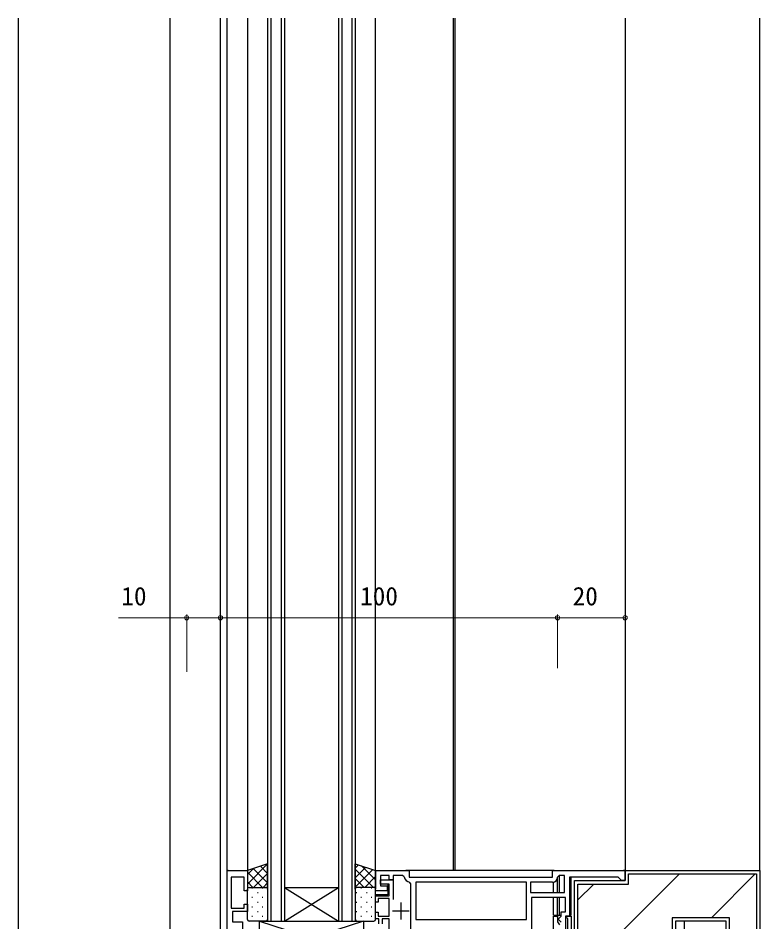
# Model space of a CAD drawing. Units: millimetres, scale not verified. Extents: x -437 to 438, y -681 to 679.
# Drawn here: x 50.7 to 270.7, y -34.7 to 233.4 of the extents above; entities that cross this region are included whole.
import ezdxf
from ezdxf.enums import TextEntityAlignment as Align

# ---------------------------------------------------------------- set-up
doc = ezdxf.new("R2010")
doc.units = ezdxf.units.MM
doc.header["$LTSCALE"] = 4
for name, color, linetype in [('0-2_YKK_11', 7, 'Continuous'), ('0-3_YKK_12', 2, 'Continuous'), ('0-4_YKK_13', 4, 'Continuous'), ('0-7_YSS_K', 3, 'Continuous')]:
    doc.layers.add(name, color=color, linetype=linetype)
doc.layers.add('0-5_YKK_D', color=6, linetype='Continuous', lineweight=18)
doc.styles.add('ＭＳ ゴシック', font='')
doc.styles.get('ＭＳ ゴシック').set_extended_font_data('MS Gothic')

msp = doc.modelspace()

# ---------------------------------------------------------------- linework, layer by layer
at = {"layer": '0-2_YKK_11'}
for p, q in [((164.198, -28.987), (164.198, -33.987)), ((161.698, -31.487), (166.698, -31.487))]:
    msp.add_line(p, q, dxfattribs=at)
for points in [[(112.698, -49.487), (112.698, -19.487), (118.698, -19.487), (118.698, -25.487), (117.698, -25.487), (117.698, -21.487), (113.898, -21.487), (113.898, -30.687), (117.698, -30.687), (117.698, -29.487), (118.698, -29.487), (118.698, -31.687), (114.298, -31.687), (114.298, -34.687), (117.298, -34.687), (117.298, -37.187)], [(165.238, -21.387), (164.748, -20.987), (161.898, -20.987), (161.898, -22.287), (160.698, -22.287), (160.698, -20.987), (158.198, -20.987), (158.198, -23.987), (160.198, -23.987), (160.198, -25.487), (156.698, -25.487), (156.698, -19.487), (166.698, -19.487), (166.698, -21.487)], [(166.698, -21.487), (209.198, -21.487), (209.198, -19.487), (230.698, -19.487), (230.698, -22.487), (229.698, -22.487), (229.198, -21.987), (228.698, -21.487), (214.198, -21.487), (214.198, -32.987), (212.998, -32.987), (212.998, -37.587)], [(202.698, -25.987), (212.698, -25.987), (212.698, -20.987), (211.198, -20.987), (210.698, -21.487)], [(157.698, -35.287), (157.698, -33.787), (156.698, -33.787), (156.698, -31.887), (157.498, -31.887), (157.498, -32.987), (160.698, -32.987), (160.698, -27.787), (157.498, -27.787), (157.498, -28.887), (156.698, -28.887), (156.698, -26.987), (160.698, -26.987), (160.698, -23.487), (158.198, -23.487), (158.198, -22.287), (161.898, -22.287), (161.898, -28.088)], [(167.198, -39.987), (167.198, -23.436), (166.798, -22.946)], [(209.198, -22.987), (202.698, -22.987), (202.698, -25.987)], [(211.798, -34.787), (211.498, -34.487), (210.998, -33.987), (210.998, -33.787), (211.498, -33.287), (211.798, -32.987), (211.798, -31.787), (212.998, -31.787), (212.998, -27.487), (202.998, -27.487), (202.998, -39.987)], [(160.698, -44.587), (160.698, -33.787), (158.698, -33.787), (158.698, -35.287)], [(209.498, -41.072), (209.498, -32.987), (210.698, -32.987), (210.698, -34.667), (211.258, -35.637)], [(213.698, -37.987), (213.698, -33.748), (213.158, -33.437), (213.278, -32.987), (214.698, -32.987), (214.698, -38.987)]]:
    msp.add_lwpolyline(points, dxfattribs=at)
msp.add_lwpolyline([(201.498, -22.987), (168.698, -22.987), (168.698, -33.987), (201.498, -33.987)], close=True, dxfattribs=at)
for centre, radius, start, end in [((167.198, -20.987), 2, 191.53698, 258.46304), ((209.198, -21.487), 1.5, 270.00001, 359.99999)]:
    msp.add_arc(centre, radius, start, end, dxfattribs=at)
at = {"layer": '0-3_YKK_12'}
for p, q in [((110.698, -62.758), (110.698, 233.415)), ((112.698, -19.787), (112.698, 233.415)), ((118.698, 233.415), (118.698, -19.487)), ((124.698, 233.415), (124.698, -34.487)), ((125.698, 233.415), (125.698, -34.487)), ((128.698, 233.415), (128.698, -34.487)), ((129.698, 233.415), (129.698, -34.487)), ((145.698, 233.415), (145.698, -34.487)), ((146.698, 233.415), (146.698, -34.487)), ((149.698, 233.415), (149.698, -34.487)), ((150.698, 233.415), (150.698, -34.487)), ((156.698, -19.487), (156.698, 233.415)), ((179.698, 233.415), (179.698, -19.487)), ((180.198, 233.415), (180.198, -19.487)), ((230.698, 233.415), (230.698, -19.487)), ((112.998, -19.487), (112.698, -19.487)), ((118.198, -19.487), (118.698, -19.487)), ((156.698, -19.487), (157.198, -19.487)), ((209.698, -19.487), (165.698, -19.487)), ((211.298, -25.987), (211.298, -20.987)), ((230.698, -19.487), (230.198, -19.487)), ((160.398, -23.487), (160.398, -26.687)), ((209.498, -25.987), (209.498, -22.956)), ((210.698, -25.987), (210.698, -21.487)), ((129.698, -24.487), (145.698, -24.487)), ((129.698, -24.487), (145.698, -34.487)), ((129.698, -34.487), (145.698, -24.487)), ((160.398, -26.687), (156.698, -26.687)), ((209.498, -32.687), (209.498, -27.487)), ((211.298, -32.687), (211.298, -27.487)), ((124.698, -34.487), (150.698, -34.487)), ((209.498, -32.687), (211.798, -32.687))]:
    msp.add_line(p, q, dxfattribs=at)
for points in [[(214.198, -32.687), (214.698, -32.687), (214.698, -21.487)], [(210.698, -33.287), (210.698, -32.687), (210.698, -27.487)]]:
    msp.add_lwpolyline(points, dxfattribs=at)
at = {"layer": '0-4_YKK_13'}
for p, q in [((118.698, -23.516), (124.698, -17.516)), ((124.698, -20.344), (122.554, -18.201)), ((124.698, -17.516), (124.676, -17.494)), ((150.698, -18.8), (151.683, -17.815)), ((150.698, -21.629), (153.804, -18.522)), ((156.698, -22.232), (152.58, -18.114)), ((118.698, -20.688), (120.499, -18.886)), ((118.698, -19.487), (118.698, -24.987)), ((123.183, -24.487), (118.698, -20.001)), ((124.698, -23.173), (120.433, -18.908)), ((120.556, -24.487), (124.698, -20.344)), ((156.124, -24.487), (150.698, -19.06)), ((150.698, -24.457), (155.926, -19.229)), ((153.497, -24.487), (156.698, -21.286)), ((156.698, -19.487), (156.698, -24.987)), ((120.355, -24.487), (118.698, -22.83)), ((123.384, -24.487), (124.698, -23.173)), ((153.296, -24.487), (150.698, -21.889)), ((156.312, -24.5), (156.698, -24.114)), ((118.698, -33.987), (118.698, -24.987)), ((118.698, -25.997), (118.838, -25.997)), ((119.198, -24.487), (124.198, -24.487)), ((120.053, -24.582), (120.253, -24.582)), ((121.668, -25.997), (121.868, -25.997)), ((123.083, -24.582), (123.283, -24.582)), ((124.698, -24.987), (124.698, -33.987)), ((150.748, -24.768), (150.698, -24.717)), ((150.698, -24.987), (150.698, -33.987)), ((150.968, -25.997), (151.168, -25.997)), ((156.198, -24.487), (151.198, -24.487)), ((152.383, -24.582), (152.583, -24.582)), ((153.998, -25.997), (154.198, -25.997)), ((155.413, -24.582), (155.613, -24.582)), ((156.698, -33.987), (156.698, -24.987)), ((118.698, -28.827), (118.838, -28.827)), ((120.053, -27.412), (120.253, -27.412)), ((121.668, -28.827), (121.868, -28.827)), ((123.083, -27.412), (123.283, -27.412)), ((150.968, -28.827), (151.168, -28.827)), ((152.383, -27.412), (152.583, -27.412)), ((153.998, -28.827), (154.198, -28.827)), ((155.413, -27.412), (155.613, -27.412)), ((118.698, -31.657), (118.838, -31.657)), ((120.053, -30.242), (120.253, -30.242)), ((121.668, -31.657), (121.868, -31.657)), ((123.083, -30.242), (123.283, -30.242)), ((150.968, -31.657), (151.168, -31.657)), ((152.383, -30.242), (152.583, -30.242)), ((153.998, -31.657), (154.198, -31.657)), ((155.413, -30.242), (155.613, -30.242)), ((124.198, -34.487), (119.198, -34.487)), ((120.053, -33.072), (120.253, -33.072)), ((122.298, -34.487), (153.098, -44.487)), ((153.098, -34.487), (122.298, -44.487)), ((122.298, -34.487), (153.098, -34.487)), ((122.298, -44.487), (122.298, -34.487)), ((123.083, -33.072), (123.283, -33.072)), ((151.198, -34.487), (156.198, -34.487)), ((152.383, -33.072), (152.583, -33.072)), ((155.413, -33.072), (155.613, -33.072))]:
    msp.add_line(p, q, dxfattribs=at)
for points in [[(124.698, -24.987), (124.698, -17.487), (118.698, -19.487)], [(150.698, -24.987), (150.698, -17.487), (156.698, -19.487)], [(153.098, -34.487), (153.098, -44.487), (122.298, -44.487)]]:
    msp.add_lwpolyline(points, dxfattribs=at)
for centre, start, end in [((119.198, -24.987), 90, 180), ((124.198, -24.987), 0, 90), ((151.198, -24.987), 90, 180), ((156.198, -24.987), 0, 90), ((119.198, -33.987), 180, 270), ((124.198, -33.987), 270, 0), ((151.198, -33.987), 180, 270), ((156.198, -33.987), 270, 0)]:
    msp.add_arc(centre, 0.5, start, end, dxfattribs=at)
at = {"layer": '0-5_YKK_D'}
for p, q in [((100.698, 39.453), (100.698, 56.516)), ((110.698, 40.516), (110.698, 56.516)), ((110.698, 40.516), (110.698, 56.516)), ((210.698, 40.516), (210.698, 56.516)), ((210.698, 40.516), (210.698, 56.516)), ((230.698, 40.516), (230.698, 56.516)), ((110.698, 55.516), (210.698, 55.516)), ((210.698, 55.516), (230.698, 55.516))]:
    msp.add_line(p, q, dxfattribs=at)
msp.add_lwpolyline([(110.698, 55.516), (100.698, 55.516), (80.462, 55.516)], dxfattribs=at)
for centre in [(100.698, 55.516), (110.698, 55.516), (110.698, 55.516), (210.698, 55.516), (210.698, 55.516), (230.698, 55.516)]:
    msp.add_circle(centre, 0.637, dxfattribs=at)
at = {"layer": '0-7_YSS_K'}
for p, q in [((50.698, 233.415), (50.698, -81.915)), ((270.698, -19.487), (270.698, 233.415)), ((228.875, -38.487), (246.875, -20.487)), ((256.326, -33.487), (269.326, -20.487)), ((216.698, -28.214), (221.425, -23.487))]:
    msp.add_line(p, q, dxfattribs=at)
for points in [[(95.698, 233.415), (95.698, -73.98), (50.698, -81.915)], [(260.698, -171.2), (260.698, -34.487), (248.198, -34.487), (248.198, -171.2)]]:
    msp.add_lwpolyline(points, dxfattribs=at)
for points in [[(215.698, -39.487), (215.698, -22.487), (230.698, -22.487), (230.698, -19.487), (270.698, -19.487), (270.698, -39.487), (260.698, -39.487), (260.698, -34.487), (245.698, -34.487), (245.698, -39.487)], [(216.698, -38.487), (216.698, -23.487), (231.698, -23.487), (231.698, -20.487), (269.698, -20.487), (269.698, -38.487), (261.698, -38.487), (261.698, -33.487), (244.698, -33.487), (244.698, -38.487)]]:
    msp.add_lwpolyline(points, close=True, dxfattribs=at)

# ---------------------------------------------------------------- texts
at = {"layer": '0-5_YKK_D', "style": 'ＭＳ ゴシック'}
for s, p in [('10', (81.312, 57.516)), ('100', (152.133, 57.516)), ('20', (215.158, 57.516))]:
    msp.add_text(s, height=5.499, dxfattribs=at).set_placement(p, align=Align.BOTTOM_LEFT)

doc.saveas('drawing.dxf')
